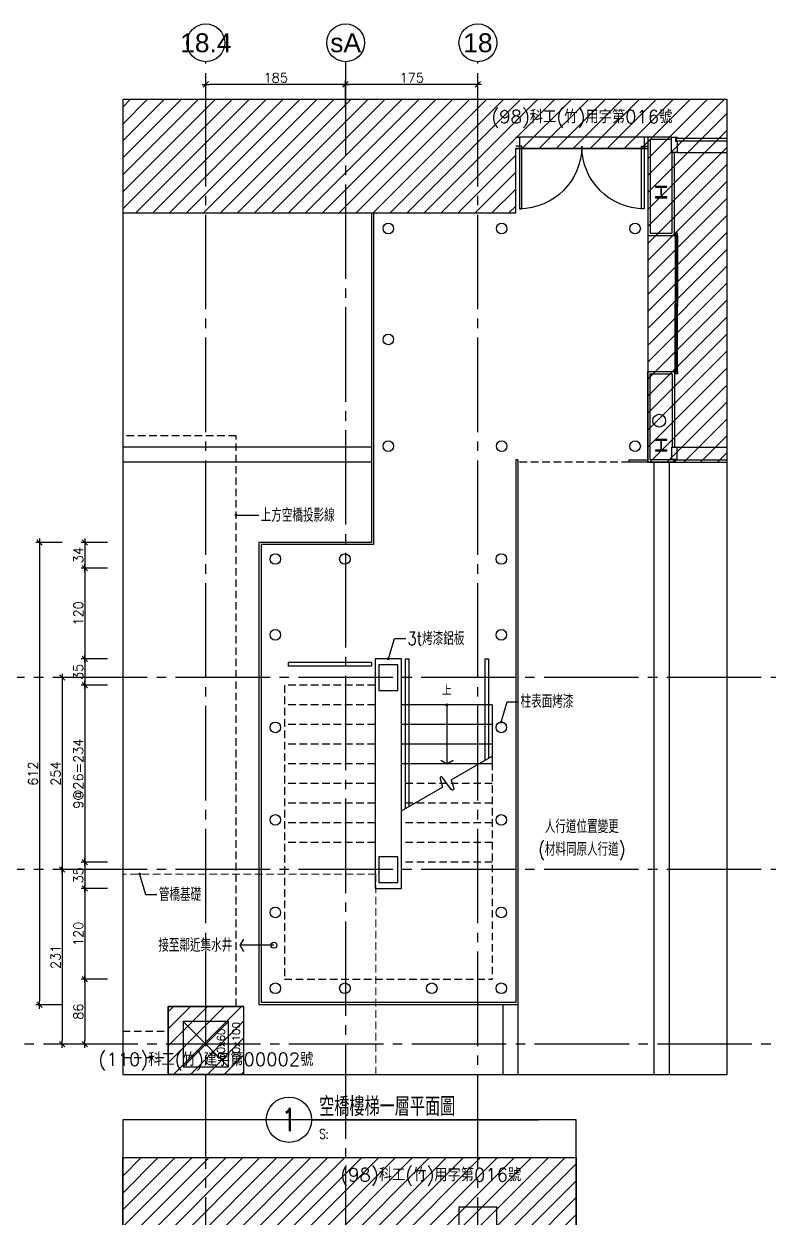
# Model space of a CAD drawing. Extents: x -8100 to 9725, y -5500 to 5149.
# Drawn here: x 119 to 1105, y 1070 to 2650 of the extents above; entities that cross this region are included whole.
import ezdxf
from ezdxf.enums import TextEntityAlignment as Align
from ezdxf.xclip import XClip

# ---------------------------------------------------------------- set-up
doc = ezdxf.new("R2010")
doc.units = 0
doc.header["$LTSCALE"] = 50
doc.header["$XCLIPFRAME"] = 0
for name, pattern in [('COL-CEN-LIN', [3.25, 2.5, -0.25, 0.25, -0.25]), ('HIDDEN', [0.3, 0.2, -0.1]), ('XFa-10-FF1Stair$0$RDR1xFa-10$0$HIDDEN', [0.3, 0.2, -0.1])]:
    doc.linetypes.add(name, pattern=pattern)
for name, color, linetype in [('0-arr', 4, 'Continuous'), ('0-MC', 12, 'Continuous'), ('0-NC', 3, 'Continuous'), ('0-st-txt', 3, 'Continuous'), ('0-stc', 12, 'Continuous'), ('0-stcm', 4, 'Continuous'), ('12', 12, 'Continuous'), ('4', 4, 'Continuous'), ('5', 5, 'Continuous'), ('CCL', 15, 'COL-CEN-LIN'), ('COL-S', 2, 'Continuous'), ('DIM', 12, 'Continuous'), ('DN-CTXT', 2, 'Continuous'), ('DN-MARK', 2, 'Continuous'), ('DN-TXT', 2, 'Continuous'), ('DRAIN', 4, 'Continuous'), ('HATCH', 15, 'Continuous'), ('HID', 5, 'HIDDEN'), ('HR', 4, 'Continuous'), ('ina', 4, 'Continuous'), ('inl', 12, 'Continuous'), ('INT', 4, 'Continuous'), ('TXT', 4, 'Continuous'), ('WALL-C', 6, 'Continuous'), ('WIN', 12, 'Continuous'), ('XFa-10-FF1Stair$0$BLOCK', 7, 'Continuous'), ('XFa-10-FF1Stair$0$RDR1xFa-10$0$8', 8, 'Continuous'), ('XFa-10-FF1Stair$0$RDR1xFa-10$0$COL', 1, 'Continuous'), ('XFa-10-FF1Stair$0$RDR1xFa-10$0$COL-S', 2, 'Continuous'), ('XFa-10-FF1Stair$0$XFa-10$0$xFa-10$0$2', 2, 'Continuous'), ('XFa-10-FF1Stair$0$XFa-10$0$xFa-10$0$8', 8, 'Continuous'), ('XFa-10-FF1Stair$0$XFa-10$0$xFa-10$0$DOR', 4, 'Continuous'), ('XFa-10-FF1Stair$0$XFa-10$0$xFa-10$0$PEN6', 6, 'Continuous'), ('XFa-10-FF1Stair$0$XFa-10$0$xFa-10$0$WIN', 12, 'Continuous'), ('XFa-10-FF1Stair$0$XFa-10$0$xFa-10$0$WIN-S', 4, 'Continuous'), ('XFa-20-FF1Stair$0$XFa-20$0$XFa-20$0$8', 8, 'Continuous'), ('XREF', 7, 'Continuous')]:
    doc.layers.add(name, color=color, linetype=linetype)
doc.layers.add('XFa-10-FF1Stair$0$RDR1xFa-10$0$F', color=4, linetype='XFa-10-FF1Stair$0$RDR1xFa-10$0$HIDDEN', lineweight=20)
doc.styles.add('CHINA', font='romans2.shx', dxfattribs={"bigfont": 'chineset.shx'})
doc.styles.add('COL-NUM', font='arial.ttf')
doc.styles.add('DIM', font='simplex.shx', dxfattribs={"bigfont": 'chineset.shx'})
doc.styles.add('XFa-10-FF1Stair$0$RDR1xFa-10$0$CHINA', font='simplex.shx', dxfattribs={"width": 0.75, "bigfont": 'chineset.shx'})
doc.dimstyles.new('SLASHS', dxfattribs={"dimscale": 0.5, "dimtxt": 25, "dimasz": 10, "dimexe": 10, "dimexo": 0, "dimgap": 5, "dimtad": 1, "dimdsep": 46, "dimtxsty": 'DIM', "dimblk1": 'SLASH', "dimblk2": 'SLASH', "dimsah": 1, "dimcen": 10, "dimdle": 10, "dimclrd": 256, "dimclre": 256, "dimclrt": 6, "dimadec": 0, "dimazin": 0, "dimtfac": 1, "dimtix": 1, "dimtmove": 2, "dimatfit": 3, "dimldrblk": 'SLASH', "dimfxl": 1, "dimtolj": 1, "dimtzin": 0, "dimarcsym": 0})

# ---------------------------------------------------------------- blocks, each defined once
blk = doc.blocks.new('XFa-10-FF1Stair$0$XFa-10$0$xFa-10$0$door-2')
at = {"layer": 'XFa-10-FF1Stair$0$XFa-10$0$xFa-10$0$DOR'}
for points in [[(0, 0.5), (0.02, 0.5), (0.02, 0), (0, 0)], [(1, 0.5), (0.98, 0.5), (0.98, 0), (1, 0)]]:
    blk.add_lwpolyline(points, close=True, dxfattribs=at)
for centre, start, end in [((0, 0), 0, 90), ((1, 0), 90, 180)]:
    blk.add_arc(centre, 0.5, start, end, dxfattribs=at)
blk = doc.blocks.new('XFa-10-FF1Stair$0$RDR1xFa-10$0$COL-1')
at = {"layer": 'Defpoints'}
for p, q in [((30, 30), (-30, -30)), ((-30, 30), (30, -30))]:
    blk.add_line(p, q, dxfattribs=at)
at = {"layer": 'XFa-10-FF1Stair$0$RDR1xFa-10$0$COL'}
blk.add_lwpolyline([(-50, -50), (50, -50), (50, 50), (-50, 50)], close=True, dxfattribs=at)
at = {"layer": 'XFa-10-FF1Stair$0$RDR1xFa-10$0$COL-S'}
blk.add_lwpolyline([(-30, -30), (30, -30), (30, 30), (-30, 30)], close=True, dxfattribs=at)
at = {"layer": 'Defpoints', "style": 'XFa-10-FF1Stair$0$RDR1xFa-10$0$CHINA'}
for s, p in [('60x60', (0, -20)), ('100x100', (0, -40))]:
    blk.add_text(s, height=10, dxfattribs=at).set_placement(p, align=Align.MIDDLE_CENTER)
blk = doc.blocks.new('XFa-10-FF1Stair$0$RDR1xFa-10')
at = {"layer": 'XFa-10-FF1Stair$0$RDR1xFa-10$0$8', "linetype": 'XFa-10-FF1Stair$0$RDR1xFa-10$0$HIDDEN'}
for p, q in [((28022.2, 20692.3), (28315.3, 20287.2)), ((27993.8, 20671.7), (28287, 20266.7))]:
    blk.add_line(p, q, dxfattribs=at)
at = {"layer": 'XFa-10-FF1Stair$0$RDR1xFa-10$0$F'}
blk.add_lwpolyline([(28043.7, 21016.4), (27679.2, 20752.6), (28280.1, 19922.2), (28644.6, 20186.1)], close=True, dxfattribs=at)
at = {"layer": 'XFa-10-FF1Stair$0$RDR1xFa-10$0$COL', "rotation": 35.89191539938172}
blk.add_blockref('XFa-10-FF1Stair$0$RDR1xFa-10$0$COL-1', (28330.5, 20236.4), dxfattribs=at)
blk = doc.blocks.new('XFa-10-FF1Stair')
at = {"layer": 'XFa-10-FF1Stair$0$XFa-10$0$xFa-10$0$2'}
for points in [[(5455, -15), (5455, -16), (5461.4, -16, -0.414214), (5462.1, -16.7), (5462.1, -28.3, -0.414214), (5461.4, -29), (5455, -29), (5455, -30), (5470, -30), (5470, -29), (5463.5, -29, -0.414214), (5462.8, -28.3), (5462.8, -16.7, -0.414214), (5463.5, -16), (5470, -16), (5470, -15)], [(5455, -350), (5455, -351), (5461.4, -351, -0.414214), (5462.1, -351.7), (5462.1, -363.3, -0.414214), (5461.4, -364), (5455, -364), (5455, -365), (5470, -365), (5470, -364), (5463.5, -364, -0.414214), (5462.8, -363.3), (5462.8, -351.7, -0.414214), (5463.5, -351), (5470, -351), (5470, -350)]]:
    blk.add_lwpolyline(points, format="xyb", close=True, dxfattribs=at)
blk.add_circle((5460, -325), 8.5, dxfattribs=at)
at = {"layer": 'XFa-10-FF1Stair$0$XFa-10$0$xFa-10$0$8'}
for p, q in [((5448, 47), (5448, -77)), ((5476.3, 47), (5448, 47)), ((5477, -77), (5477, 30)), ((5483.8, 30), (5586.3, 30)), ((5448, -77), (5477, -77)), ((5448, -263), (5477, -263)), ((5448, -377), (5448, -263)), ((5477, -263), (5477, -360)), ((5483.2, -360), (5586.7, -360)), ((5476.7, -377), (5448, -377))]:
    blk.add_line(p, q, dxfattribs=at)
at = {"layer": 'XFa-10-FF1Stair$0$XFa-10$0$xFa-10$0$DOR'}
for points in [[(5270, 50), (5275, 50), (5275, 38), (5270, 38)], [(5445, 50), (5440, 50), (5440, 38), (5445, 38)], [(5483, -80), (5484, -80), (5484, -77), (5481, -77), (5481, -80), (5482, -80)], [(5482, -166.5), (5481, -166.5), (5481, -169.5), (5484, -169.5), (5484, -166.5), (5483, -166.5)], [(5482, -173.5), (5481, -173.5), (5481, -170.5), (5484, -170.5), (5484, -173.5), (5483, -173.5)], [(5483, -260), (5484, -260), (5484, -263), (5481, -263), (5481, -260), (5482, -260)]]:
    blk.add_lwpolyline(points, dxfattribs=at)
blk.add_lwpolyline([(5589, -380), (5589, -377.2), (5481, -377.2), (5481, -380)], close=True, dxfattribs=at)
at = {"layer": 'XFa-10-FF1Stair$0$XFa-10$0$xFa-10$0$PEN6'}
for p, q in [((5445, 50), (5445, -80)), ((5476.3, 50), (5445, 50)), ((5480, -80), (5480, 30)), ((5445, -80), (5480, -80)), ((5445, -260), (5480, -260)), ((5445, -380), (5445, -260)), ((5480, -260), (5480, -360)), ((5479.5, -377.2), (5478.5, -377.2)), ((5479.5, -377.2), (5479.5, -380)), ((5479.5, -380), (5445, -380))]:
    blk.add_line(p, q, dxfattribs=at)
at = {"layer": 'XFa-10-FF1Stair$0$XFa-10$0$xFa-10$0$WIN'}
for p, q in [((5440, 50), (5275, 50)), ((5445, 35), (5270, 35)), ((5445, -80), (5445, -260)), ((5481, -80), (5481, -169.5)), ((5484, -80), (5484, -169.5)), ((5481, -260), (5481, -170.5)), ((5484, -260), (5484, -170.5))]:
    blk.add_line(p, q, dxfattribs=at)
at = {"layer": 'XFa-10-FF1Stair$0$XFa-10$0$xFa-10$0$WIN-S', "color": 3}
for points in [[(5483.8, 30), (5476.3, 30), (5476.3, 45.6), (5476.3, 45.6), (5476.3, 48), (5476.3, 48), (5476.3, 50), (5483.8, 50), (5483.8, 48.7), (5481.6, 48.7), (5481.6, 44.9), (5483.8, 44.9)], [(5476.7, -360), (5483.2, -360), (5483.2, -377.1), (5483, -377.1), (5483, -376.4), (5476.9, -376.4), (5476.9, -377.1), (5476.7, -377.1)]]:
    blk.add_lwpolyline(points, close=True, dxfattribs=at)
at = {"layer": 'XFa-10-FF1Stair$0$XFa-10$0$xFa-10$0$WIN-S'}
blk.add_lwpolyline([(5482.6, 48.2), (5482.6, 45.4), (5587.5, 45.4), (5587.5, 48.2)], close=True, dxfattribs=at)
for points in [[(5483, -167.5), (5482, -167.5), (5482, -79), (5483, -79), (5483, -167.5)], [(5483, -172.5), (5482, -172.5), (5482, -261), (5483, -261), (5483, -172.5)]]:
    blk.add_lwpolyline(points, dxfattribs=at)
at = {"layer": 'XFa-10-FF1Stair$0$BLOCK', "rotation": 54.10808460062537}
blk.add_blockref('XFa-10-FF1Stair$0$RDR1xFa-10', (4645.1, -35965), dxfattribs=at)
at = {"layer": 'XFa-10-FF1Stair$0$XFa-10$0$xFa-10$0$DOR', "xscale": 165, "yscale": -165.0000000000001, "zscale": 165}
blk.add_blockref('XFa-10-FF1Stair$0$XFa-10$0$xFa-10$0$door-2', (5275, 38), dxfattribs=at)
blk = doc.blocks.new('cn-x')
at = {"layer": '0-MC'}
blk.add_circle((0, 50), 50, dxfattribs=at)
at = {"layer": '0-NC', "style": 'COL-NUM'}
blk.add_attdef('GRID-X', text='', height=50, dxfattribs=at).set_placement((0, 50), align=Align.MIDDLE_CENTER)
blk = doc.blocks.new('na-dwg2')
at = {"layer": 'DN-MARK'}
blk.add_line((120, 0), (720, 0), dxfattribs=at)
blk.add_circle((60, 0), 60, dxfattribs=at)
at = {"layer": 'DN-CTXT', "style": 'CHINA', "width": 0.8}
for tag, p in [('UP-LINE', (140, 70)), ('DN-LINE', (140, 10))]:
    blk.add_attdef(tag, p, '', height=50, dxfattribs=at)
blk.add_attdef('NO', text='', height=60, dxfattribs=at).set_placement((60, 0), align=Align.MIDDLE)
at = {"layer": 'DN-TXT', "style": 'CHINA', "width": 0.8}
blk.add_text('S: ', height=25, dxfattribs=at).set_placement((140, -50))
blk.add_attdef('SCALE', (168.6, -50), '', height=25, dxfattribs=at)
at = {"layer": 'DN-TXT', "style": 'CHINA'}
blk.add_attdef('D-NUM', text='', height=25, dxfattribs=at).set_placement((720, -50), align=Align.RIGHT)
blk = doc.blocks.new('XFa-20-FF1Stair')
at = {"layer": 'XFa-20-FF1Stair$0$XFa-20$0$XFa-20$0$8'}
for p, q in [((5195.05, -265.2), (5244.95, -265.2)), ((5195.05, -330), (5195.05, -265.2)), ((5244.95, -330), (5244.95, -265.2))]:
    blk.add_line(p, q, dxfattribs=at)
blk = doc.blocks.new('SLASH')
blk.add_line((1, 0), (-1, 0))
at = {"color": 3}
blk.add_line((-0.71, -0.71), (0.71, 0.71), dxfattribs=at)
blk = doc.blocks.new('*D38')
at = {"layer": 'Defpoints', "color": 0, "transparency": 16777216}
for p in [(230, 1386), (200, 1300), (230, 1300)]:
    blk.add_point(p, dxfattribs=at)
at = {"layer": 'DIM', "lineweight": -2, "transparency": 16777216}
for p, q in [((230, 1386), (195, 1386)), ((200, 1381), (200, 1305)), ((230, 1300), (195, 1300))]:
    blk.add_line(p, q, dxfattribs=at)
at = {"layer": 'DIM', "lineweight": -2, "transparency": 16777216, "xscale": 5, "yscale": 5, "zscale": 5}
for p, rotation in [((200, 1386), 90), ((200, 1300), 270)]:
    blk.add_blockref('SLASH', p, dxfattribs=dict(at, rotation=rotation))
at = {"layer": 'DIM', "color": 6, "transparency": 16777216, "insert": (191.25, 1343), "char_height": 12.5, "attachment_point": 5, "rotation": 90, "style": 'DIM'}
blk.add_mtext('\\A1;86', dxfattribs=at)
blk = doc.blocks.new('*D39')
at = {"layer": 'Defpoints', "color": 0, "transparency": 16777216}
for p in [(230, 1506), (200, 1386), (230, 1386)]:
    blk.add_point(p, dxfattribs=at)
at = {"layer": 'DIM', "lineweight": -2, "transparency": 16777216}
for p, q in [((230, 1506), (195, 1506)), ((200, 1501), (200, 1391)), ((230, 1386), (195, 1386))]:
    blk.add_line(p, q, dxfattribs=at)
at = {"layer": 'DIM', "lineweight": -2, "transparency": 16777216, "xscale": 5, "yscale": 5, "zscale": 5}
for p, rotation in [((200, 1506), 90), ((200, 1386), 270)]:
    blk.add_blockref('SLASH', p, dxfattribs=dict(at, rotation=rotation))
at = {"layer": 'DIM', "color": 6, "transparency": 16777216, "insert": (191.25, 1446), "char_height": 12.5, "attachment_point": 5, "rotation": 90, "style": 'DIM'}
blk.add_mtext('\\A1;120', dxfattribs=at)
blk = doc.blocks.new('*D40')
at = {"layer": 'Defpoints', "color": 0, "transparency": 16777216}
for p in [(230, 1810), (200, 1775), (230, 1775)]:
    blk.add_point(p, dxfattribs=at)
at = {"layer": 'DIM', "lineweight": -2, "transparency": 16777216}
for p, q in [((230, 1810), (195, 1810)), ((200, 1805), (200, 1780)), ((230, 1775), (195, 1775))]:
    blk.add_line(p, q, dxfattribs=at)
at = {"layer": 'DIM', "lineweight": -2, "transparency": 16777216, "xscale": 5, "yscale": 5, "zscale": 5}
for p, rotation in [((200, 1810), 90), ((200, 1775), 270)]:
    blk.add_blockref('SLASH', p, dxfattribs=dict(at, rotation=rotation))
at = {"layer": 'DIM', "color": 6, "transparency": 16777216, "insert": (191.25, 1792.5), "char_height": 12.5, "attachment_point": 5, "rotation": 90, "style": 'DIM'}
blk.add_mtext('\\A1;35', dxfattribs=at)
blk = doc.blocks.new('*D41')
at = {"layer": 'Defpoints', "color": 0, "transparency": 16777216}
for p in [(230, 1930), (200, 1810), (230, 1810)]:
    blk.add_point(p, dxfattribs=at)
at = {"layer": 'DIM', "lineweight": -2, "transparency": 16777216}
for p, q in [((230, 1930), (195, 1930)), ((200, 1925), (200, 1815)), ((230, 1810), (195, 1810))]:
    blk.add_line(p, q, dxfattribs=at)
at = {"layer": 'DIM', "lineweight": -2, "transparency": 16777216, "xscale": 5, "yscale": 5, "zscale": 5}
for p, rotation in [((200, 1930), 90), ((200, 1810), 270)]:
    blk.add_blockref('SLASH', p, dxfattribs=dict(at, rotation=rotation))
at = {"layer": 'DIM', "color": 6, "transparency": 16777216, "insert": (191.25, 1870), "char_height": 12.5, "attachment_point": 5, "rotation": 90, "style": 'DIM'}
blk.add_mtext('\\A1;120', dxfattribs=at)
blk = doc.blocks.new('*D42')
at = {"layer": 'Defpoints', "color": 0, "transparency": 16777216}
for p in [(200, 1531), (170, 1300), (200, 1300)]:
    blk.add_point(p, dxfattribs=at)
at = {"layer": 'DIM', "lineweight": -2, "transparency": 16777216}
for p, q in [((200, 1531), (165, 1531)), ((170, 1526), (170, 1305)), ((200, 1300), (165, 1300))]:
    blk.add_line(p, q, dxfattribs=at)
at = {"layer": 'DIM', "lineweight": -2, "transparency": 16777216, "xscale": 5, "yscale": 5, "zscale": 5}
for p, rotation in [((170, 1531), 90), ((170, 1300), 270)]:
    blk.add_blockref('SLASH', p, dxfattribs=dict(at, rotation=rotation))
at = {"layer": 'DIM', "color": 6, "transparency": 16777216, "insert": (161.25, 1415.5), "char_height": 12.5, "attachment_point": 5, "rotation": 90, "style": 'DIM'}
blk.add_mtext('\\A1;231', dxfattribs=at)
blk = doc.blocks.new('*D43')
at = {"layer": 'Defpoints', "color": 0, "transparency": 16777216}
for p in [(200, 1785), (170, 1531), (200, 1531)]:
    blk.add_point(p, dxfattribs=at)
at = {"layer": 'DIM', "lineweight": -2, "transparency": 16777216}
for p, q in [((200, 1785), (165, 1785)), ((170, 1780), (170, 1536)), ((200, 1531), (165, 1531))]:
    blk.add_line(p, q, dxfattribs=at)
at = {"layer": 'DIM', "lineweight": -2, "transparency": 16777216, "xscale": 5, "yscale": 5, "zscale": 5}
for p, rotation in [((170, 1785), 90), ((170, 1531), 270)]:
    blk.add_blockref('SLASH', p, dxfattribs=dict(at, rotation=rotation))
at = {"layer": 'DIM', "color": 6, "transparency": 16777216, "insert": (161.25, 1658), "char_height": 12.5, "attachment_point": 5, "rotation": 90, "style": 'DIM'}
blk.add_mtext('\\A1;254', dxfattribs=at)
blk = doc.blocks.new('*D36')
at = {"layer": 'Defpoints', "color": 0, "transparency": 16777216}
for p in [(230, 1775), (200, 1541), (230, 1541)]:
    blk.add_point(p, dxfattribs=at)
at = {"layer": 'DIM', "lineweight": -2, "transparency": 16777216}
for p, q in [((230, 1775), (195, 1775)), ((200, 1770), (200, 1546)), ((230, 1541), (195, 1541))]:
    blk.add_line(p, q, dxfattribs=at)
at = {"layer": 'DIM', "lineweight": -2, "transparency": 16777216, "xscale": 5, "yscale": 5, "zscale": 5}
for p, rotation in [((200, 1775), 90), ((200, 1541), 270)]:
    blk.add_blockref('SLASH', p, dxfattribs=dict(at, rotation=rotation))
at = {"layer": 'DIM', "color": 6, "transparency": 16777216, "insert": (191.25, 1658), "char_height": 12.5, "attachment_point": 5, "rotation": 90, "style": 'DIM'}
blk.add_mtext('\\A1;9@26=234', dxfattribs=at)
blk = doc.blocks.new('*D37')
at = {"layer": 'Defpoints', "color": 0, "transparency": 16777216}
for p in [(230, 1541), (200, 1506), (230, 1506)]:
    blk.add_point(p, dxfattribs=at)
at = {"layer": 'DIM', "lineweight": -2, "transparency": 16777216}
for p, q in [((230, 1541), (195, 1541)), ((200, 1536), (200, 1511)), ((230, 1506), (195, 1506))]:
    blk.add_line(p, q, dxfattribs=at)
at = {"layer": 'DIM', "lineweight": -2, "transparency": 16777216, "xscale": 5, "yscale": 5, "zscale": 5}
for p, rotation in [((200, 1541), 90), ((200, 1506), 270)]:
    blk.add_blockref('SLASH', p, dxfattribs=dict(at, rotation=rotation))
at = {"layer": 'DIM', "color": 6, "transparency": 16777216, "insert": (191.25, 1523.5), "char_height": 12.5, "attachment_point": 5, "rotation": 90, "style": 'DIM'}
blk.add_mtext('\\A1;35', dxfattribs=at)
blk = doc.blocks.new('*D52')
at = {"layer": 'Defpoints', "color": 0, "transparency": 16777216}
for p in [(360, 2570), (360, 2540), (545, 2540)]:
    blk.add_point(p, dxfattribs=at)
at = {"layer": 'DIM', "lineweight": -2, "transparency": 16777216}
for p, q in [((360, 2540), (360, 2575)), ((540, 2570), (365, 2570)), ((545, 2540), (545, 2575))]:
    blk.add_line(p, q, dxfattribs=at)
at = {"layer": 'DIM', "lineweight": -2, "transparency": 16777216, "xscale": 5, "yscale": 5, "zscale": 5, "rotation": 180}
blk.add_blockref('SLASH', (360, 2570), dxfattribs=at)
at = {"layer": 'DIM', "lineweight": -2, "transparency": 16777216, "xscale": 5, "yscale": 5, "zscale": 5}
blk.add_blockref('SLASH', (545, 2570), dxfattribs=at)
at = {"layer": 'DIM', "color": 6, "transparency": 16777216, "insert": (452.5, 2578.75), "char_height": 12.5, "attachment_point": 5, "style": 'DIM'}
blk.add_mtext('\\A1;185', dxfattribs=at)
blk = doc.blocks.new('*D53')
at = {"layer": 'Defpoints', "color": 0, "transparency": 16777216}
for p in [(545, 2570), (545, 2540), (720, 2540)]:
    blk.add_point(p, dxfattribs=at)
at = {"layer": 'DIM', "lineweight": -2, "transparency": 16777216}
for p, q in [((545, 2540), (545, 2575)), ((715, 2570), (550, 2570)), ((720, 2540), (720, 2575))]:
    blk.add_line(p, q, dxfattribs=at)
at = {"layer": 'DIM', "lineweight": -2, "transparency": 16777216, "xscale": 5, "yscale": 5, "zscale": 5, "rotation": 180}
blk.add_blockref('SLASH', (545, 2570), dxfattribs=at)
at = {"layer": 'DIM', "lineweight": -2, "transparency": 16777216, "xscale": 5, "yscale": 5, "zscale": 5}
blk.add_blockref('SLASH', (720, 2570), dxfattribs=at)
at = {"layer": 'DIM', "color": 6, "transparency": 16777216, "insert": (632.5, 2578.75), "char_height": 12.5, "attachment_point": 5, "style": 'DIM'}
blk.add_mtext('\\A1;175', dxfattribs=at)
blk = doc.blocks.new('*D81')
at = {"layer": 'Defpoints', "color": 0, "transparency": 16777216}
for p in [(170, 1964), (140, 1352), (170, 1352)]:
    blk.add_point(p, dxfattribs=at)
at = {"layer": 'DIM', "lineweight": -2, "transparency": 16777216}
for p, q in [((170, 1964), (135, 1964)), ((140, 1959), (140, 1357)), ((170, 1352), (135, 1352))]:
    blk.add_line(p, q, dxfattribs=at)
at = {"layer": 'DIM', "lineweight": -2, "transparency": 16777216, "xscale": 5, "yscale": 5, "zscale": 5}
for p, rotation in [((140, 1964), 90), ((140, 1352), 270)]:
    blk.add_blockref('SLASH', p, dxfattribs=dict(at, rotation=rotation))
at = {"layer": 'DIM', "color": 6, "transparency": 16777216, "insert": (131.25, 1658), "char_height": 12.5, "attachment_point": 5, "rotation": 90, "style": 'DIM'}
blk.add_mtext('\\A1;612', dxfattribs=at)
blk = doc.blocks.new('*D82')
at = {"layer": 'Defpoints', "color": 0, "transparency": 16777216}
for p in [(230, 1964), (200, 1930), (230, 1930)]:
    blk.add_point(p, dxfattribs=at)
at = {"layer": 'DIM', "lineweight": -2, "transparency": 16777216}
for p, q in [((230, 1964), (195, 1964)), ((200, 1959), (200, 1935)), ((230, 1930), (195, 1930))]:
    blk.add_line(p, q, dxfattribs=at)
at = {"layer": 'DIM', "lineweight": -2, "transparency": 16777216, "xscale": 5, "yscale": 5, "zscale": 5}
for p, rotation in [((200, 1964), 90), ((200, 1930), 270)]:
    blk.add_blockref('SLASH', p, dxfattribs=dict(at, rotation=rotation))
at = {"layer": 'DIM', "color": 6, "transparency": 16777216, "insert": (191.25, 1947), "char_height": 12.5, "attachment_point": 5, "rotation": 90, "style": 'DIM'}
blk.add_mtext('\\A1;34', dxfattribs=at)

msp = doc.modelspace()

# ---------------------------------------------------------------- hatches: boundary and pattern name
at = {"layer": 'HATCH'}
h = msp.add_hatch(dxfattribs=at)
h.set_pattern_fill('LINE', color=256, scale=5, angle=45)
h.paths.add_polyline_path([(250, 2400), (770, 2400), (770, 2485), (945, 2485), (945, 2070), (1050, 2070), (1050, 2550), (250, 2550)])
h = msp.add_hatch(dxfattribs=at)
h.set_pattern_fill('LINE', color=256, scale=5, angle=45)
h.paths.add_polyline_path([(310, 1350), (410, 1350), (410, 1260), (310, 1260)])
h = msp.add_hatch(dxfattribs=at)
h.set_pattern_fill('LINE', color=256, scale=5, angle=45)
h.paths.add_polyline_path([(850, 1150), (850, 530), (600, 530), (600, 1005), (250, 1005), (250, 1150)])

# ---------------------------------------------------------------- linework, layer by layer
at = {"layer": '0-arr'}
for points in [[(670.881, 1675.687), (679, 1671), (687.119, 1675.687)], [(409.688, 1439.119), (405, 1431), (409.688, 1422.881)]]:
    msp.add_lwpolyline(points, dxfattribs=at)
at = {"layer": '0-stc'}
for p, q in [((684.729, 1649.867), (739, 1681.2)), ((619, 1608.8), (673.271, 1640.133))]:
    msp.add_line(p, q, dxfattribs=at)
at = {"layer": '0-stcm'}
msp.add_lwpolyline([(684.729, 1649.867), (687.996, 1638.447, -0.84160613), (684.803, 1636.903), (673.197, 1653.097, 0.84160613), (670.004, 1651.553), (673.271, 1640.133)], format="xyb", dxfattribs=at)
at = {"layer": '12'}
for p, q in [((773, 2073), (770, 2073)), ((679, 1749), (679, 1671)), ((450, 1431), (405, 1431))]:
    msp.add_line(p, q, dxfattribs=at)
msp.add_circle((679, 1749), 1.25, dxfattribs=at)
at = {"layer": '4'}
for p, q in [((953, 2070), (953, 1260)), ((973, 2070), (973, 1260)), ((753, 1352), (753, 1260)), ((773, 1352), (773, 1260))]:
    msp.add_line(p, q, dxfattribs=at)
at = {"layer": '5'}
for p, q in [((579, 2090), (250, 2090)), ((579, 2070), (250, 2070))]:
    msp.add_line(p, q, dxfattribs=at)
at = {"layer": 'CCL'}
for p, q in [((360, 160), (360, 2600)), ((545, 2600), (545, 160)), ((720, 160), (720, 2600)), ((1420, 1785), (110, 1785)), ((1420, 1531), (110, 1531)), ((1245, 1300), (110, 1300))]:
    msp.add_line(p, q, dxfattribs=at)
at = {"layer": 'COL-S'}
for points in [[(589, 1768), (614, 1768), (614, 1802), (589, 1802)], [(589, 1514), (614, 1514), (614, 1548), (589, 1548)]]:
    msp.add_lwpolyline(points, close=True, dxfattribs=at)
for centre in [(601.5, 2379.25), (751.5, 2379.25), (928, 2379.25), (601.5, 2232.5), (601.5, 2091.25), (751.5, 2091.25), (928, 2091.25), (452, 1942), (544, 1942), (751, 1942), (452, 1841.6), (751, 1841.6), (452, 1719.2), (751, 1719.2), (452, 1596.8), (751, 1596.8), (452, 1474.4), (751, 1474.4), (452, 1374), (544, 1374), (659, 1374), (751, 1374)]:
    msp.add_circle(centre, 7, dxfattribs=at)
at = {"layer": 'Defpoints'}
for points in [[(250, 1260), (1050, 1260), (1050, 2550), (250, 2550)], [(250, 2400), (770, 2400), (770, 2485), (945, 2485), (945, 2070), (1050, 2070), (1050, 2550), (250, 2550)], [(310, 1350), (410, 1350), (410, 1260), (310, 1260)], [(250, 160), (850, 160), (850, 1200), (250, 1200)], [(850, 1150), (850, 530), (600, 530), (600, 1005), (250, 1005), (250, 1150)]]:
    msp.add_lwpolyline(points, close=True, dxfattribs=at)
at = {"layer": 'DIM'}
for p, q in [((739, 1749), (619, 1749)), ((739, 1749), (739, 1672.54)), ((739, 1723), (619, 1723)), ((739, 1697), (619, 1697)), ((739, 1671), (619, 1671))]:
    msp.add_line(p, q, dxfattribs=at)
at = {"layer": 'DRAIN'}
msp.add_circle((450, 1431), 4, dxfattribs=at)
at = {"layer": 'HID'}
for p, q in [((400, 2105), (250, 2105)), ((400, 1350), (400, 2105)), ((920, 2070), (773, 2070)), ((584, 1775), (464, 1775)), ((464, 1775), (464, 1386)), ((584, 1749), (464, 1749)), ((584, 1723), (464, 1723)), ((584, 1697), (464, 1697)), ((584, 1671), (464, 1671)), ((739, 1672.54), (739, 1386)), ((584, 1645), (464, 1645)), ((739, 1645), (619, 1645)), ((584, 1619), (464, 1619)), ((739, 1619), (619, 1619)), ((584, 1593), (464, 1593)), ((739, 1593), (619, 1593)), ((584, 1567), (464, 1567)), ((739, 1567), (619, 1567)), ((739, 1541), (619, 1541)), ((464, 1386), (739, 1386))]:
    msp.add_line(p, q, dxfattribs=at)
at = {"layer": 'HR'}
for p, q in [((579, 1805), (469, 1805)), ((469, 1805), (469, 1800)), ((579, 1805), (579, 1800)), ((624, 1611.687), (624, 1810)), ((624, 1810), (629, 1810)), ((629, 1614.574), (629, 1810)), ((729, 1810), (729, 1675.426)), ((729, 1810), (734, 1810)), ((734, 1810), (734, 1678.313)), ((579, 1800), (469, 1800))]:
    msp.add_line(p, q, dxfattribs=at)
at = {"layer": 'ina', "const_width": 1.875}
for points in [[(399.063, 2000, 1), (400.938, 2000, 1)], [(600.562, 1810, 1), (602.437, 1810, 1)], [(750.062, 1726.2, -1), (751.937, 1726.2, -1)], [(271.397, 1525, 1), (273.272, 1525, 1)]]:
    msp.add_lwpolyline(points, format="xyb", close=True, dxfattribs=at)
at = {"layer": 'inl'}
msp.add_line((400, 2000), (430, 2000), dxfattribs=at)
for points in [[(601.5, 1810), (609.45, 1836.811), (624.45, 1836.811)], [(751, 1726.2), (758.95, 1753.011), (773.95, 1753.011)], [(272.335, 1525), (280.285, 1498.189), (295.285, 1498.189)]]:
    msp.add_lwpolyline(points, dxfattribs=at)
at = {"layer": 'WALL-C'}
msp.add_lwpolyline([(584, 1506), (619, 1506), (619, 1810), (584, 1810)], close=True, dxfattribs=at)
at = {"layer": 'WIN'}
for p, q in [((579, 2400), (579, 1964)), ((582, 2400), (582, 1961)), ((770, 2073), (770, 1355)), ((773, 2073), (773, 1352)), ((920, 2070), (920, 2073)), ((920, 2073), (945, 2073)), ((945, 2070), (920, 2070)), ((430, 1964), (430, 1352)), ((579, 1964), (430, 1964)), ((433, 1961), (433, 1355)), ((582, 1961), (433, 1961)), ((773, 1352), (430, 1352)), ((770, 1355), (433, 1355))]:
    msp.add_line(p, q, dxfattribs=at)

# ---------------------------------------------------------------- block references
at = {"xscale": 0.5, "yscale": 0.5, "zscale": 0.5}
msp.add_blockref('na-dwg2', (440, 1200), dxfattribs=at).add_auto_attribs({'DN-LINE': '空橋樓梯一層平面圖', 'NO': '1'})
at = {"layer": '0-MC', "xscale": 0.5, "yscale": 0.5, "zscale": 0.5}
for p, values in [((360, 2600), {'GRID-X': '18.4'}), ((545, 2600), {'GRID-X': 'sA'}), ((720, 2600), {'GRID-X': '18'})]:
    msp.add_blockref('cn-x', p, dxfattribs=at).add_auto_attribs(values)
at = {"layer": 'XREF'}
ref = msp.add_blockref('XFa-10-FF1Stair', (-4500, 2450), dxfattribs=at)
XClip(ref).set_block_clipping_path([(4750, -1190), (5550, 100)])
ref = msp.add_blockref('XFa-20-FF1Stair', (-4500, 1350), dxfattribs=at)
XClip(ref).set_block_clipping_path([(4750, -1190), (5350, -150)])

# ---------------------------------------------------------------- texts
at = {"layer": '0-st-txt', "style": 'CHINA'}
msp.add_text('上', height=12.5, dxfattribs=at).set_placement((679, 1769), align=Align.MIDDLE)
at = {"layer": 'INT', "style": 'CHINA', "width": 0.8}
for s, p in [('上方空橋投影線', (432.5, 2000)), ('3t烤漆鋁板', (626.95, 1836.811)), ('柱表面烤漆', (776.45, 1753.611)), ('管橋基礎', (297.785, 1498.189))]:
    msp.add_text(s, height=17.5, dxfattribs=at).set_placement(p, align=Align.MIDDLE_LEFT)
for s, p in [('人行道位置變更', (857.5, 1588)), ('(材料同原人行道)', (857.5, 1558))]:
    msp.add_text(s, height=17.5, dxfattribs=at).set_placement(p, align=Align.MIDDLE_CENTER)
msp.add_text('接至鄰近集水井', height=17.5, dxfattribs=at).set_placement((395, 1431), align=Align.MIDDLE_RIGHT)
at = {"layer": 'TXT', "style": 'DIM'}
for s, p in [('(98)科工(竹)用字第016號', (857.567, 2527.252)), ('(110)科工(竹)建字第00002號', (360, 1280)), ('(98)科工(竹)用字第016號', (657.567, 1127.252))]:
    msp.add_text(s, height=17.5, dxfattribs=at).set_placement(p, align=Align.MIDDLE_CENTER)

# ---------------------------------------------------------------- dimensions: what is measured, and where the dimension line sits
at = {"layer": 'DIM'}
for base, p1, p2, angle, picture, middle in [((360, 2570), (545, 2540), (360, 2540), 180, '*D52', (452.5, 2578.75)), ((545, 2570), (720, 2540), (545, 2540), 180, '*D53', (632.5, 2578.75)), ((140, 1352), (170, 1964), (170, 1352), 270, '*D81', (131.25, 1658)), ((200, 1930), (230, 1964), (230, 1930), 270, '*D82', (191.25, 1947)), ((200, 1810), (230, 1930), (230, 1810), 270, '*D41', (191.25, 1870)), ((200, 1775), (230, 1810), (230, 1775), 270, '*D40', (191.25, 1792.5)), ((170, 1531), (200, 1785), (200, 1531), 270, '*D43', (161.25, 1658)), ((170, 1300), (200, 1531), (200, 1300), 270, '*D42', (161.25, 1415.5)), ((200, 1506), (230, 1541), (230, 1506), 270, '*D37', (191.25, 1523.5)), ((200, 1386), (230, 1506), (230, 1386), 270, '*D39', (191.25, 1446)), ((200, 1300), (230, 1386), (230, 1300), 270, '*D38', (191.25, 1343))]:
    dim = msp.add_linear_dim(base=base, p1=p1, p2=p2, angle=angle, dimstyle='SLASHS', dxfattribs=at)
    dim.commit()
    dim.dimension.update_dxf_attribs({"geometry": picture, "text_midpoint": middle})
dim = msp.add_linear_dim(base=(200, 1541), p1=(230, 1775), p2=(230, 1541), angle=270, text='9@26=<>', dimstyle='SLASHS', dxfattribs=at)
dim.commit()
dim.dimension.update_dxf_attribs({"geometry": '*D36', "text_midpoint": (191.25, 1658)})

doc.saveas('drawing.dxf')
